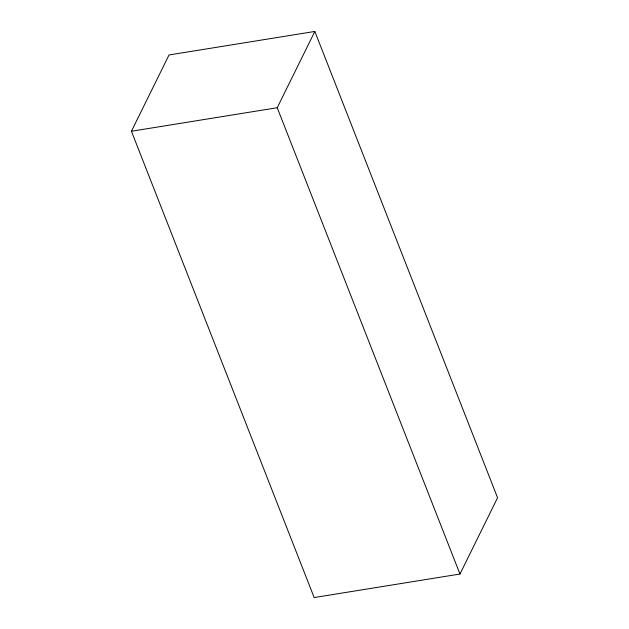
<?xml version="1.0" encoding="UTF-8"?>
<svg xmlns="http://www.w3.org/2000/svg" width="629" height="629" viewBox="0 0 629 629"><rect width="100%" height="100%" fill="white"/><g stroke="black" fill="none" stroke-linecap="round" stroke-linejoin="round"><path stroke-width="0.94" d="M131.43 131.249L169.036 54.967L314.83 31.45L497.57 497.751L459.964 574.033L314.17 597.55L131.43 131.249L277.224 107.724L314.83 31.45M277.224 107.724L459.964 574.033"/></g></svg>
